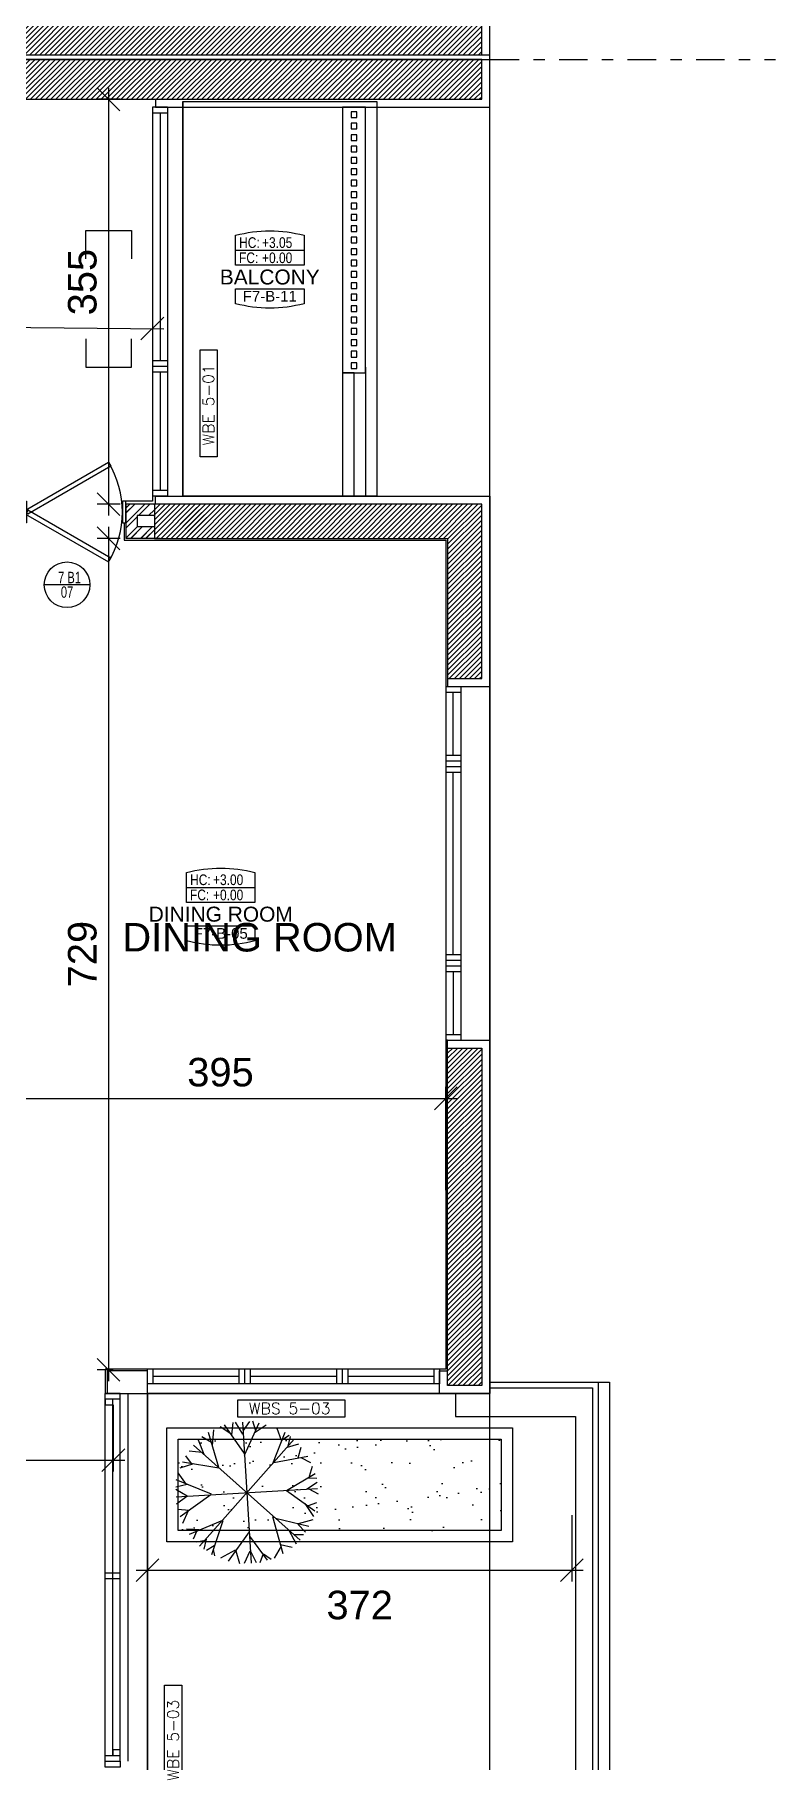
# Model space of a CAD drawing. Header units: metres. Extents: x 0 to 44.4, y -5.9 to 58.5.
# Drawn here: x 37.92 to 44.41, y 7.57 to 22.72 of the extents above; entities that cross this region are included whole.
import ezdxf
from ezdxf.enums import TextEntityAlignment as Align

# ---------------------------------------------------------------- set-up
doc = ezdxf.new("R2010")
doc.units = ezdxf.units.M
doc.header["$MEASUREMENT"] = 0
doc.header["$PDMODE"] = 3
doc.header["$PDSIZE"] = 0.3
doc.linetypes.add('AXIS_50$0$DASHDOT2', pattern=[0.5, 0.25, -0.125, 0, -0.125])
doc.linetypes.add('S-7TH$0$HIDDEN2', pattern=[0.1875, 0.125, -0.0625])
doc.layers.get('0').update_dxf_attribs({"linetype": 'CONTINUOUS'})
doc.layers.get('DEFPOINTS').update_dxf_attribs({"linetype": 'CONTINUOUS'})
for name, color, linetype in [('A-ALU', 9, 'CONTINUOUS'), ('A-ANNO-DR-TAG', 7, 'CONTINUOUS'), ('A-ANNO-IDTAG', 7, 'CONTINUOUS'), ('A-AREAS', 6, 'CONTINUOUS'), ('A-BALUST', 1, 'CONTINUOUS'), ('A-claustra', 9, 'CONTINUOUS'), ('a-dim', 3, 'CONTINUOUS'), ('A-DOORS', 1, 'CONTINUOUS'), ('A-HATCH-CONC', 8, 'CONTINUOUS'), ('A-HATCH-WALL', 8, 'CONTINUOUS'), ('a-kitchen', 61, 'CONTINUOUS'), ('A-N-WINDOW', 3, 'CONTINUOUS'), ('A-NOMENCLATURE', 3, 'CONTINUOUS'), ('A-PLASTER', 8, 'CONTINUOUS'), ('A-PORTE', 1, 'CONTINUOUS'), ('A-PROJECTION', 8, 'CONTINUOUS'), ('A-REVETEMENT', 1, 'CONTINUOUS'), ('A-TREES', 63, 'CONTINUOUS'), ('A-WALL', 4, 'CONTINUOUS'), ('AXIS_50$0$A-AXIS-50', 10, 'AXIS_50$0$DASHDOT2'), ('Parcelle$0$N-PLOT', 5, 'CONTINUOUS'), ('S-2ND-3RD-4-5-6TH$0$A-STR 2-3-4-5-6', 2, 'CONTINUOUS'), ('S-2ND-3RD-4-5-6TH$0$N-PLOT', 5, 'CONTINUOUS'), ('S-7TH$0$a-joint', 15, 'S-7TH$0$HIDDEN2'), ('S-7TH$0$A-STR 7-8TH', 2, 'CONTINUOUS'), ('S-7TH$0$N-PLOT', 5, 'CONTINUOUS')]:
    doc.layers.add(name, color=color, linetype=linetype)
doc.styles.add('A100-STEXT', font='ARIAL.TTF', dxfattribs={"height": 0.25})
doc.styles.add('ATTR', font='romans.shx', dxfattribs={"width": 0.8, "height": 0.7})
doc.styles.add('BLOCK', font='ARIAL.TTF', dxfattribs={"width": 0.8, "height": 0.25})
doc.styles.add('ROMANS', font='romans')
doc.dimstyles.new('A100-DIM', dxfattribs={"dimtxt": 0.25, "dimasz": 0.2, "dimexe": 0.1, "dimexo": 0.3, "dimgap": 0.1, "dimtad": 1, "dimlfac": 100, "dimrnd": 0.5, "dimdsep": 46, "dimtxsty": 'A100-STEXT', "dimblk1": 'OBLIQUE', "dimblk2": 'OBLIQUE', "dimsah": 1, "dimcen": -0.05, "dimdle": 0.1, "dimclrd": 15, "dimclre": 15, "dimclrt": 256, "dimadec": 0, "dimazin": 0, "dimtfac": 0.28, "dimtix": 1, "dimtmove": 2, "dimatfit": 3, "dimldrblk": 'OBLIQUE', "dimfxl": 0, "dimtolj": 1, "dimarcsym": 0})
doc.dimstyles.new('dim-law', dxfattribs={"dimtxt": 0.25, "dimasz": 0.2, "dimexe": 0.1, "dimexo": 0.3, "dimgap": 0.1, "dimtad": 1, "dimlfac": 100, "dimdsep": 46, "dimtxsty": 'A100-STEXT', "dimblk1": 'OBLIQUE', "dimblk2": 'OBLIQUE', "dimsah": 1, "dimcen": -0.05, "dimdle": 0.1, "dimclrd": 15, "dimclre": 15, "dimclrt": 256, "dimadec": 0, "dimazin": 0, "dimtfac": 0.28, "dimtix": 1, "dimtmove": 2, "dimatfit": 3, "dimldrblk": 'OBLIQUE', "dimfxl": 0, "dimtolj": 1, "dimarcsym": 0})

# ---------------------------------------------------------------- blocks, each defined once
blk = doc.blocks.new('IDTAG')
at = {"color": 7}
blk.add_line((-0.008, -0.0055), (0.008, -0.0055), dxfattribs=at)
for points in [[(-0.008, 0), (-0.008, 0.007, -0.128676), (0.008, 0.007), (0.008, 0)], [(0.008, -0.0055), (0.008, -0.009, -0.128676), (-0.008, -0.009), (-0.008, -0.0055)]]:
    blk.add_lwpolyline(points, format="xyb", dxfattribs=at)
blk.add_lwpolyline([(-0.008, 0.0035), (0.008, 0.0035), (0.008, 0), (-0.008, 0)], close=True, dxfattribs=at)
at = {"color": 7, "style": 'BLOCK', "width": 0.8}
for s, p in [('HC:', (-0.00716, 0.00404)), ('FC:', (-0.00719, 0.0005))]:
    blk.add_text(s, height=0.0025, dxfattribs=at).set_placement(p)
for p in [(-0.00181, 0.00405), (-0.00181, 0.00049)]:
    blk.add_attdef('+0.000', p, '', height=0.0025, dxfattribs=at)
at = {"color": 7, "style": 'BLOCK'}
for tag, height, p in [('NAME', 0.0035, (0, -0.00275)), ('ROOM', 0.0025, (0, -0.00725))]:
    blk.add_attdef(tag, text='', height=height, dxfattribs=at).set_placement(p, align=Align.MIDDLE)
blk = doc.blocks.new('DEC5')
for p, q in [((-12.648, 51.019), (-10.814, 59.013)), ((0.19, 50.549), (-6.046, 59.483)), ((0, -60), (0, 60)), ((0.19, 48.198), (6.058, 59.483)), ((11.927, 50.079), (10.093, 59.483)), ((-35.388, 35.502), (-37.589, 46.317)), ((-28.053, 42.085), (-36.122, 47.728)), ((-20.717, 21.395), (-31.354, 51.489)), ((-28.419, 42.555), (-25.852, 54.311)), ((-11.547, 49.608), (-21.817, 55.721)), ((-0.177, 31.27), (-16.682, 57.602)), ((0.19, 31.74), (16.328, 57.602)), ((10.46, 47.728), (21.096, 55.721)), ((23.297, 23.276), (30.266, 51.96)), ((28.065, 43.025), (26.598, 53.37)), ((28.065, 41.615), (36.501, 47.728)), ((34.667, 35.032), (37.969, 46.317)), ((-43.091, 26.097), (-49.326, 34.091)), ((-35.755, 35.502), (-46.392, 37.853)), ((42, 42), (-42, -42)), ((-42, 42), (42, -42)), ((22.197, 22.336), (50.806, 31.27)), ((37.235, 36.912), (46.405, 37.853)), ((43.837, 28.919), (48.239, 35.972)), ((-50.06, 9.17), (-56.662, 17.634)), ((-44.191, 26.568), (-55.195, 23.276)), ((-21.451, 21.395), (-52.26, 28.449)), ((42.737, 28.449), (53.374, 25.627)), ((52.273, 7.289), (57.408, 16.693)), ((-51.894, 10.11), (-59.229, 7.759)), ((-52.994, -0.705), (-59.229, 3.997)), ((-30.987, -0.235), (-58.496, 12.931)), ((32.833, -0.235), (59.242, 9.64)), ((52.273, -0.235), (59.609, 3.997)), ((53.374, 7.289), (59.609, 5.408)), ((-60, 0), (60, 0)), ((-51.894, -0.235), (-59.596, -4.467)), ((-30.987, -0.705), (-58.862, -12.461)), ((-51.527, -9.169), (-58.862, -6.818)), ((-54.461, -10.58), (-57.762, -14.812)), ((33.934, -0.235), (57.041, -18.103)), ((50.439, -12.931), (58.875, -8.699)), ((51.173, -0.235), (59.609, -5.407)), ((52.273, -14.341), (54.474, -23.276)), ((-42.724, -24.686), (-55.928, -19.984)), ((-23.284, -23.276), (-53.361, -26.567)), ((-42.724, -25.627), (-48.593, -35.031)), ((-25.852, -26.097), (-30.987, -50.548)), ((23.664, -23.746), (50.072, -32.21)), ((23.664, -23.746), (26.598, -52.899)), ((45.304, -30.329), (53.374, -26.567)), ((-35.021, -34.561), (-46.025, -37.852)), ((-35.021, -35.501), (-38.689, -44.906)), ((-0.544, -29.388), (-18.149, -56.661)), ((-0.177, -32.21), (13.394, -57.601)), ((25.498, -42.555), (22.197, -55.25)), ((35.401, -35.501), (45.671, -38.323)), ((36.868, -36.912), (39.069, -45.376)), ((43.104, -29.859), (48.239, -35.972)), ((-29.52, -44.435), (-36.855, -47.257)), ((-29.153, -44.435), (-28.419, -52.429)), ((-14.482, -51.489), (-25.852, -53.84)), ((-13.748, -50.078), (-8.98, -59.012)), ((-0.177, -47.257), (-4.578, -59.483)), ((0.19, -53.37), (5.325, -59.012)), ((8.626, -49.608), (7.892, -59.012)), ((9.359, -49.608), (19.996, -56.661)), ((26.231, -45.846), (32.833, -49.608))]:
    blk.add_line(p, q)
at = {"style": 'ATTR', "width": 0.8, "flags": 9}
blk.add_attdef('ESTCODE', (0, 0), '', height=0.7, dxfattribs=at)
blk = doc.blocks.new('_OBLIQUE')
at = {"color": 0, "linetype": 'ByBlock'}
blk.add_line((-0.5, -0.5), (0.5, 0.5), dxfattribs=at)
blk = doc.blocks.new('*D889')
at = {"layer": 'a-dim', "color": 15, "lineweight": -2}
for p, q in [((38.668, 22.15), (38.466, 22.15)), ((38.566, 22.25), (38.566, 18.5)), ((38.668, 18.6), (38.466, 18.6))]:
    blk.add_line(p, q, dxfattribs=at)
at = {"layer": 'DEFPOINTS', "color": 0}
for p in [(38.968, 22.15), (38.566, 18.6), (38.968, 18.6)]:
    blk.add_point(p, dxfattribs=at)
at = {"layer": 'a-dim', "color": 15, "lineweight": -2, "xscale": 0.2, "yscale": 0.2, "zscale": 0.2}
for p, rotation in [((38.566, 22.15), 90), ((38.566, 18.6), 270)]:
    blk.add_blockref('_OBLIQUE', p, dxfattribs=dict(at, rotation=rotation))
at = {"layer": 'a-dim', "insert": (38.338, 20.547), "char_height": 0.25, "attachment_point": 5, "rotation": 90, "style": 'A100-STEXT'}
blk.add_mtext('\\A1;355', dxfattribs=at)
blk = doc.blocks.new('*D890')
at = {"layer": 'a-dim', "color": 15, "lineweight": -2}
for p, q in [((38.566, 18.4), (38.566, 10.908)), ((38.668, 18.3), (38.466, 18.3)), ((38.608, 11.008), (38.466, 11.008))]:
    blk.add_line(p, q, dxfattribs=at)
at = {"layer": 'DEFPOINTS', "color": 0}
for p in [(38.968, 18.3), (38.566, 11.008), (38.908, 11.008)]:
    blk.add_point(p, dxfattribs=at)
at = {"layer": 'a-dim', "color": 15, "lineweight": -2, "xscale": 0.2, "yscale": 0.2, "zscale": 0.2}
for p, rotation in [((38.566, 18.3), 90), ((38.566, 11.008), 270)]:
    blk.add_blockref('_OBLIQUE', p, dxfattribs=dict(at, rotation=rotation))
at = {"layer": 'a-dim', "insert": (38.338, 14.654), "char_height": 0.25, "attachment_point": 5, "rotation": 90, "style": 'A100-STEXT'}
blk.add_mtext('\\A1;729', dxfattribs=at)
blk = doc.blocks.new('*D892')
at = {"layer": 'a-dim', "color": 15, "lineweight": -2}
for p, q in [((38.908, 10.5), (38.908, 9.151)), ((42.628, 9.735), (42.628, 9.151)), ((38.808, 9.251), (42.728, 9.251))]:
    blk.add_line(p, q, dxfattribs=at)
at = {"layer": 'DEFPOINTS', "color": 0}
for p in [(38.908, 10.8), (42.628, 10.035), (42.628, 9.251)]:
    blk.add_point(p, dxfattribs=at)
at = {"layer": 'a-dim', "color": 15, "lineweight": -2, "xscale": 0.2, "yscale": 0.2, "zscale": 0.2, "rotation": 180}
blk.add_blockref('_OBLIQUE', (38.908, 9.251), dxfattribs=at)
at = {"layer": 'a-dim', "color": 15, "lineweight": -2, "xscale": 0.2, "yscale": 0.2, "zscale": 0.2}
blk.add_blockref('_OBLIQUE', (42.628, 9.251), dxfattribs=at)
at = {"layer": 'a-dim', "insert": (40.768, 8.944), "char_height": 0.25, "attachment_point": 5, "style": 'A100-STEXT'}
blk.add_mtext('\\A1;372', dxfattribs=at)
blk = doc.blocks.new('P90E19H')
at = {"layer": 'A-PORTE'}
for p, q in [((0, 0), (-0.19, 0)), ((-0.19, 0), (-0.19, -0.03)), ((0, -0.03), (0, 0)), ((-0.19, -0.03), (0, -0.03)), ((-0.19, -0.9), (-0.19, -0.87)), ((-0.19, -0.87), (0, -0.87)), ((0, -0.9), (-0.19, -0.9)), ((0, -0.87), (0, -0.9)), ((0, -0.87), (0, -0.9))]:
    blk.add_line(p, q, dxfattribs=at)
for points in [[(-0.112, -0.88), (-0.532, -0.153), (-0.498, -0.133), (-0.078, -0.86)], [(-0.078, -0.88), (0.342, -0.153), (0.308, -0.133), (-0.112, -0.86)]]:
    blk.add_lwpolyline(points, close=True, dxfattribs=at)
blk.add_arc((-0.095, -0.87), 0.84, 58.6357, 121.3643, dxfattribs=at)
blk = doc.blocks.new('*D917')
at = {"layer": 'a-dim', "color": 15, "lineweight": -2}
for p, q in [((27.768, 12.1), (27.768, 10.116)), ((38.608, 10.7), (38.608, 10.116)), ((27.668, 10.216), (38.708, 10.216))]:
    blk.add_line(p, q, dxfattribs=at)
at = {"layer": 'DEFPOINTS', "color": 0}
for p in [(27.768, 12.4), (38.608, 11), (38.608, 10.216)]:
    blk.add_point(p, dxfattribs=at)
at = {"layer": 'a-dim', "color": 15, "lineweight": -2, "xscale": 0.2, "yscale": 0.2, "zscale": 0.2, "rotation": 180}
blk.add_blockref('_OBLIQUE', (27.768, 10.216), dxfattribs=at)
at = {"layer": 'a-dim', "color": 15, "lineweight": -2, "xscale": 0.2, "yscale": 0.2, "zscale": 0.2}
blk.add_blockref('_OBLIQUE', (38.608, 10.216), dxfattribs=at)
at = {"layer": 'a-dim', "insert": (33.188, 10.443), "char_height": 0.25, "attachment_point": 5, "style": 'A100-STEXT'}
blk.add_mtext('\\A1;1084', dxfattribs=at)
blk = doc.blocks.new('NWINDOW')
at = {"layer": 'A-N-WINDOW'}
blk.add_lwpolyline([(0, 0), (0, 0.15), (0.939, 0.15), (0.939, 0)], close=True, dxfattribs=at)
at = {"layer": 'A-N-WINDOW', "style": 'ROMANS'}
blk.add_attdef('WBSN1-01', text='', height=0.1, dxfattribs=at).set_placement((0.455, 0.026), align=Align.CENTER)
blk = doc.blocks.new('DRTAG')
blk.add_line((0.004, 0), (-0.004, 0))
blk.add_circle((0, 0), 0.004)
at = {"color": 7, "style": 'BLOCK', "width": 0.7}
blk.add_attdef('D', text='', height=0.002, dxfattribs=at).set_placement((-0.00001, 0.00127), align=Align.MIDDLE_RIGHT)
blk.add_attdef('TP', text='', height=0.002, dxfattribs=at).set_placement((-0.00004, 0.00127), align=Align.MIDDLE_LEFT)
blk.add_attdef('D-NO', text='', height=0.002, dxfattribs=at).set_placement((0, -0.00127), align=Align.MIDDLE)
blk = doc.blocks.new('A$C21287FDA')
at = {"layer": 'A-ALU'}
for p, q in [((38.953, 22.08), (38.953, 18.67)), ((38.953, 22.08), (38.953, 18.67)), ((39.083, 22.08), (38.953, 22.08)), ((39.083, 22.03), (38.953, 22.03)), ((39.018, 22.03), (39.018, 19.857)), ((39.083, 22.08), (39.083, 18.67)), ((39.083, 22.08), (39.083, 18.67)), ((39.083, 19.857), (38.953, 19.857)), ((39.083, 19.807), (38.953, 19.807)), ((39.083, 19.757), (38.953, 19.757)), ((39.018, 19.757), (39.018, 18.72)), ((39.083, 18.72), (38.953, 18.72)), ((39.083, 18.67), (38.953, 18.67)), ((41.523, 17), (41.523, 13.9)), ((41.523, 17), (41.653, 17)), ((41.653, 17), (41.653, 13.9)), ((41.523, 16.95), (41.653, 16.95)), ((41.588, 16.4), (41.588, 16.95)), ((41.523, 16.4), (41.653, 16.4)), ((41.523, 16.35), (41.653, 16.35)), ((41.523, 16.3), (41.653, 16.3)), ((41.523, 16.25), (41.653, 16.25)), ((41.588, 14.65), (41.588, 16.25)), ((41.523, 14.65), (41.653, 14.65)), ((41.523, 14.6), (41.653, 14.6)), ((41.523, 14.55), (41.653, 14.55)), ((41.523, 14.5), (41.653, 14.5)), ((41.588, 14.5), (41.588, 13.95)), ((41.523, 13.95), (41.653, 13.95)), ((41.523, 13.9), (41.653, 13.9)), ((41.468, 11.015), (38.908, 11.015)), ((38.908, 10.885), (38.908, 11.015)), ((38.958, 10.885), (38.958, 11.015)), ((39.712, 10.95), (38.958, 10.95)), ((39.712, 10.885), (39.712, 11.015)), ((39.762, 10.885), (39.762, 11.015)), ((39.812, 10.885), (39.812, 11.015)), ((40.565, 10.95), (39.812, 10.95)), ((40.565, 11.015), (40.565, 10.885)), ((40.615, 11.015), (40.615, 10.885)), ((40.665, 11.015), (40.665, 10.885)), ((41.418, 10.95), (40.665, 10.95)), ((41.418, 11.015), (41.418, 10.885)), ((41.468, 11.015), (41.468, 10.885)), ((38.538, 7.575), (38.538, 10.8)), ((38.668, 10.8), (38.538, 10.8)), ((38.668, 7.575), (38.668, 10.8)), ((41.468, 10.885), (38.908, 10.885)), ((38.668, 10.75), (38.538, 10.75)), ((38.603, 7.625), (38.603, 10.75)), ((38.668, 9.225), (38.538, 9.225)), ((38.668, 9.175), (38.538, 9.175)), ((38.538, 7.625), (38.668, 7.625))]:
    blk.add_line(p, q, dxfattribs=at)
for points in [[(38.603, 10.75), (38.538, 10.75), (38.538, 10.7), (38.603, 10.7)], [(38.538, 7.575), (38.668, 7.575), (38.668, 7.525), (38.538, 7.525)], [(38.668, 7.675), (38.603, 7.675), (38.603, 7.625), (38.668, 7.625)]]:
    blk.add_lwpolyline(points, close=True, dxfattribs=at)
blk = doc.blocks.new('*D950')
at = {"layer": 'a-dim', "color": 15, "lineweight": -2}
for p, q in [((37.573, 12.585), (37.573, 13.489)), ((41.523, 12.585), (41.523, 13.489)), ((37.473, 13.389), (41.623, 13.389))]:
    blk.add_line(p, q, dxfattribs=at)
at = {"layer": 'DEFPOINTS', "color": 0}
for p in [(41.523, 13.389), (37.573, 12.285), (41.523, 12.285)]:
    blk.add_point(p, dxfattribs=at)
at = {"layer": 'a-dim', "color": 15, "lineweight": -2, "xscale": 0.2, "yscale": 0.2, "zscale": 0.2, "rotation": 180}
blk.add_blockref('_OBLIQUE', (37.573, 13.389), dxfattribs=at)
at = {"layer": 'a-dim', "color": 15, "lineweight": -2, "xscale": 0.2, "yscale": 0.2, "zscale": 0.2}
blk.add_blockref('_OBLIQUE', (41.523, 13.389), dxfattribs=at)
at = {"layer": 'a-dim', "insert": (39.548, 13.617), "char_height": 0.25, "attachment_point": 5, "style": 'A100-STEXT'}
blk.add_mtext('\\A1;395', dxfattribs=at)
blk = doc.blocks.new('*D951')
at = {"layer": 'a-dim', "color": 15, "lineweight": -2}
for p, q in [((33.866, 20.183), (39.051, 20.138)), ((33.966, 20.118), (33.966, 20.082)), ((38.951, 20.075), (38.951, 20.039))]:
    blk.add_line(p, q, dxfattribs=at)
at = {"layer": 'DEFPOINTS', "color": 0}
for p in [(33.968, 20.417), (38.953, 20.375), (38.951, 20.139)]:
    blk.add_point(p, dxfattribs=at)
at = {"layer": 'a-dim', "color": 15, "lineweight": -2, "xscale": 0.2, "yscale": 0.2, "zscale": 0.2}
for p, rotation in [((33.966, 20.182), 179.5115322715664), ((38.951, 20.139), 359.5115322715665)]:
    blk.add_blockref('_OBLIQUE', p, dxfattribs=dict(at, rotation=rotation))
at = {"layer": 'a-dim', "insert": (36.461, 20.388), "char_height": 0.25, "attachment_point": 5, "rotation": 359.5115, "style": 'A100-STEXT'}
blk.add_mtext('\\A1;498.52', dxfattribs=at)

msp = doc.modelspace()

# ---------------------------------------------------------------- hatches: boundary and pattern name
at = {"layer": 'A-HATCH-CONC', "ltscale": 4}
h = msp.add_hatch(dxfattribs=at)
h.set_pattern_fill('ANSI31', color=256, scale=0.25, style=0)
h.paths.add_polyline_path([(41.83837, 22.94), (26.70837, 22.94), (26.70837, 22.61), (28.46837, 22.61), (28.46837, 22.54), (35.41837, 22.54), (41.83837, 22.54)])
h = msp.add_hatch(dxfattribs=at)
h.set_pattern_fill('ANSI31', color=256, scale=0.25, style=0)
h.paths.add_polyline_path([(41.83837, 22.5), (40.70837, 22.5), (40.70837, 22.5), (38.96837, 22.5), (35.41837, 22.5), (35.41837, 22.5), (35.41837, 22.5), (28.46837, 22.5), (28.46837, 22.15), (41.83837, 22.15)])
at = {"layer": 'A-HATCH-CONC'}
h = msp.add_hatch(dxfattribs=at)
h.set_pattern_fill('ANSI31', color=256, scale=0.25, style=0)
h.paths.add_polyline_path([(41.83837, 22.5), (28.46837, 22.5), (28.46837, 22.15), (41.83837, 22.15)])
h = msp.add_hatch(dxfattribs=at)
h.set_pattern_fill('ANSI31', color=256, scale=0.25, style=0)
h.paths.add_polyline_path([(41.83837, 22.5), (28.46837, 22.5), (28.46837, 22.15), (41.83837, 22.15)])
at = {"layer": 'A-HATCH-CONC', "ltscale": 4}
h = msp.add_hatch(dxfattribs=at)
h.set_pattern_fill('ANSI31', color=256, scale=0.25, style=0)
h.paths.add_polyline_path([(39.31837, 18.6), (38.96837, 18.6), (38.96837, 18.3), (39.31837, 18.3)])
at = {"layer": 'A-HATCH-CONC'}
h = msp.add_hatch(dxfattribs=at)
h.set_pattern_fill('ANSI31', color=256, scale=0.25, style=0)
h.paths.add_polyline_path([(41.83837, 18.6), (38.96837, 18.6), (38.96837, 18.3), (41.53837, 18.3), (41.53837, 17.07), (41.83837, 17.07)])
h = msp.add_hatch(dxfattribs=at)
h.set_pattern_fill('ANSI31', color=256, scale=0.25, style=0)
h.paths.add_polyline_path([(41.83837, 18.6), (38.96837, 18.6), (38.96837, 18.3), (41.53837, 18.3), (41.53837, 17.07), (41.83837, 17.07)])
at = {"layer": 'A-HATCH-CONC', "ltscale": 4}
h = msp.add_hatch(dxfattribs=at)
h.set_pattern_fill('ANSI31', color=256, scale=0.25, style=0)
h.paths.add_polyline_path([(41.83837, 18.6), (39.31837, 18.6), (39.31837, 18.3), (41.53837, 18.3), (41.53837, 17.07), (41.83837, 17.07)])
h = msp.add_hatch(dxfattribs=at)
h.set_pattern_fill('ANSI31', color=256, scale=0.25, style=0)
h.paths.add_polyline_path([(41.83837, 13.83), (41.53837, 13.83), (41.53837, 10.87), (41.83837, 10.87)])
at = {"layer": 'A-HATCH-CONC'}
h = msp.add_hatch(dxfattribs=at)
h.set_pattern_fill('ANSI31', color=256, scale=0.25, style=0)
h.paths.add_polyline_path([(41.83837, 13.83), (41.53837, 13.83), (41.53837, 10.87), (41.83837, 10.87)])
h = msp.add_hatch(dxfattribs=at)
h.set_pattern_fill('ANSI31', color=256, scale=0.25, style=0)
h.paths.add_polyline_path([(41.83837, 13.83), (41.53837, 13.83), (41.53837, 10.87), (41.83837, 10.87)])
at = {"layer": 'A-HATCH-WALL'}
h = msp.add_hatch(dxfattribs=at)
h.set_pattern_fill('ANSI32', color=256, scale=0.25, style=0)
h.set_pattern_definition([(45, (-4e-09, 0.000785), (-0.06629126, 0.06629126), []), (45, (0.04419, 0.000785), (-0.06629126, 0.06629126), [])])
h.paths.add_polyline_path([(38.96837, 18.60078), (38.71837, 18.60078), (38.71837, 18.43578), (38.71837, 18.30078), (38.96837, 18.30078), (38.96837, 18.40078), (38.81837, 18.40078), (38.81837, 18.50078), (38.96837, 18.50078)])
h = msp.add_hatch(dxfattribs=at)
h.set_pattern_fill('ANSI32', color=256, scale=0.25, style=0)
h.paths.add_polyline_path([(38.96837, 18.6), (38.71837, 18.6), (38.71837, 18.435), (38.71837, 18.3), (38.96837, 18.3), (38.96837, 18.4), (38.81837, 18.4), (38.81837, 18.5), (38.96837, 18.5)])
at = {"layer": 'A-TREES'}
h = msp.add_hatch(dxfattribs=at)
h.set_pattern_fill('AR-SAND', color=256, scale=0.2, style=0)
h.set_pattern_definition([(37.5, (-338376.54673, -23743.47172), (-0.01259867162, 0.3853647538), [0, -0.304, 0, -0.34, 0, -0.325]), (7.5, (-338376.54673, -23743.4717), (0.35395534105, 0.56442921305), [0, -0.164, 0, -0.274, 0, -0.105]), (327.5, (-338376.79273, -23743.4717), (0.62282837235, 0.0011318107), [0, -0.1, 0, -0.36, 0, -0.47]), (317.5, (-338376.79273, -23743.4717), (0.6012253209, 0.175535113), [0, -0.05, 0, -0.236, 0, -0.27])])
h.paths.add_polyline_path([(39.17837, 10.4), (39.17837, 9.6), (42.00837, 9.6), (42.00837, 10.4)])

# ---------------------------------------------------------------- linework, layer by layer
msp.add_lwpolyline([(38.90837, 10.8), (38.90837, 10.8)])
msp.add_lwpolyline([(38.90837, 10.8), (38.90837, 10.8)])
at = {"layer": 'A-ALU', "ltscale": 4}
msp.add_line((39.21837, 22.08), (39.21837, 18.67), dxfattribs=at)
at = {"layer": 'A-ALU'}
for p, q in [((39.21837, 18.67), (39.21837, 22.08)), ((39.21837, 18.67), (39.21837, 22.08)), ((38.73837, 7.57499), (38.73837, 10.8)), ((41.46837, 10.8), (38.90837, 10.8)), ((41.46837, 10.8), (38.90837, 10.8)), ((38.90837, 7.57499), (38.90837, 10.8)), ((41.46837, 10.8), (38.90837, 10.8)), ((38.90837, 7.57499), (38.90837, 10.8))]:
    msp.add_line(p, q, dxfattribs=at)
at = {"layer": 'A-AREAS'}
for p, q in [((28.39837, 22.5), (41.90837, 22.5)), ((39.21837, 22.13), (39.21837, 18.67)), ((39.21837, 18.67), (41.90837, 18.67)), ((41.90837, 18.67), (41.90837, 10.8)), ((41.90837, 10.8), (38.90837, 10.8)), ((38.90837, 10.8), (38.90837, 3.79966))]:
    msp.add_line(p, q, dxfattribs=at)
for points in [[(39.21837, 22.13), (40.91837, 22.13), (40.91837, 18.67), (39.21837, 18.67)], [(38.90837, 10.8), (41.90837, 10.8), (41.90837, 10.9), (42.95837, 10.9), (42.95837, 3.5), (35.8618, 3.5), (38.90837, 3.79966)]]:
    msp.add_lwpolyline(points, close=True, dxfattribs=at)
at = {"layer": 'A-BALUST'}
for p, q in [((41.90837, 17.03), (41.90837, 17)), ((41.90837, 10.9), (42.85837, 10.9)), ((41.90837, 10.85), (42.80837, 10.85)), ((42.80837, 10.85), (42.80837, 3.65)), ((42.85837, 10.9), (42.85837, 3.6))]:
    msp.add_line(p, q, dxfattribs=at)
msp.add_lwpolyline([(40.61837, 18.67), (40.71837, 18.67), (40.71837, 19.75), (40.61837, 19.75)], close=True, dxfattribs=at)
at = {"layer": 'A-claustra'}
for points in [[(40.61837, 19.75), (40.81837, 19.75), (40.81837, 22.08), (40.61837, 22.08)], [(40.69337, 21.99), (40.74337, 21.99), (40.74337, 22.04), (40.69337, 22.04)], [(40.69337, 21.89), (40.74337, 21.89), (40.74337, 21.94), (40.69337, 21.94)], [(40.69337, 21.79), (40.74337, 21.79), (40.74337, 21.84), (40.69337, 21.84)], [(40.69337, 21.69), (40.74337, 21.69), (40.74337, 21.74), (40.69337, 21.74)], [(40.69337, 21.59), (40.74337, 21.59), (40.74337, 21.64), (40.69337, 21.64)], [(40.69337, 21.49), (40.74337, 21.49), (40.74337, 21.54), (40.69337, 21.54)], [(40.69337, 21.39), (40.74337, 21.39), (40.74337, 21.44), (40.69337, 21.44)], [(40.69337, 21.29), (40.74337, 21.29), (40.74337, 21.34), (40.69337, 21.34)], [(40.69337, 21.19), (40.74337, 21.19), (40.74337, 21.24), (40.69337, 21.24)], [(40.69337, 21.09), (40.74337, 21.09), (40.74337, 21.14), (40.69337, 21.14)], [(40.69337, 20.99), (40.74337, 20.99), (40.74337, 21.04), (40.69337, 21.04)], [(40.69337, 20.89), (40.74337, 20.89), (40.74337, 20.94), (40.69337, 20.94)], [(40.69337, 20.79), (40.74337, 20.79), (40.74337, 20.84), (40.69337, 20.84)], [(40.69337, 20.69), (40.74337, 20.69), (40.74337, 20.74), (40.69337, 20.74)], [(40.69337, 20.59), (40.74337, 20.59), (40.74337, 20.64), (40.69337, 20.64)], [(40.69337, 20.49), (40.74337, 20.49), (40.74337, 20.54), (40.69337, 20.54)], [(40.69337, 20.39), (40.74337, 20.39), (40.74337, 20.44), (40.69337, 20.44)], [(40.69337, 20.29), (40.74337, 20.29), (40.74337, 20.34), (40.69337, 20.34)], [(40.69337, 20.19), (40.74337, 20.19), (40.74337, 20.24), (40.69337, 20.24)], [(40.69337, 20.09), (40.74337, 20.09), (40.74337, 20.14), (40.69337, 20.14)], [(40.69337, 19.99), (40.74337, 19.99), (40.74337, 20.04), (40.69337, 20.04)], [(40.69337, 19.89), (40.74337, 19.89), (40.74337, 19.94), (40.69337, 19.94)], [(40.69337, 19.79), (40.74337, 19.79), (40.74337, 19.84), (40.69337, 19.84)]]:
    msp.add_lwpolyline(points, close=True, dxfattribs=at)
at = {"layer": 'a-kitchen'}
for points in [[(38.36799, 20.74975), (38.36789, 20.99975), (38.76789, 20.99992), (38.76799, 20.74992)], [(38.36799, 20.05025), (38.36789, 19.80025), (38.76789, 19.80008), (38.76799, 20.05008)]]:
    msp.add_lwpolyline(points, dxfattribs=at)
at = {"layer": 'A-PLASTER'}
for points in [[(38.95337, 18.67), (38.95337, 18.625), (38.71837, 18.625)], [(38.95337, 18.67), (38.95337, 18.625), (38.71837, 18.625)], [(38.70337, 18.435), (38.70337, 18.285), (41.52337, 18.285), (41.52337, 17), (41.53837, 17)], [(38.70337, 18.435), (38.70337, 18.285), (41.52337, 18.285), (41.52337, 17), (41.53837, 17)], [(41.53837, 13.9), (41.52337, 13.9), (41.52337, 11.015), (41.46837, 11.015), (41.46837, 11)], [(41.53837, 13.9), (41.52337, 13.9), (41.52337, 11.015), (41.46837, 11.015), (41.46837, 11)], [(38.90837, 11), (38.90837, 11.015), (38.53837, 11.015), (38.53837, 10.8), (38.55337, 10.8)], [(38.90837, 11), (38.90837, 11.015), (38.53837, 11.015), (38.53837, 10.8), (38.55337, 10.8)]]:
    msp.add_lwpolyline(points, dxfattribs=at)
at = {"layer": 'A-PROJECTION'}
for p, q in [((40.81837, 19.8), (40.81837, 18.67)), ((41.90837, 16.93), (41.90837, 13.9)), ((38.90837, 4.3), (38.90837, 10.8)), ((38.90837, 4.3), (38.90837, 10.8)), ((41.60837, 10.8), (41.60837, 10.6)), ((41.90837, 10.9), (42.95837, 10.9)), ((42.95837, 10.9), (42.95837, 3.5)), ((41.60837, 10.6), (42.65837, 10.6)), ((42.65837, 10.6), (42.65837, 3.8))]:
    msp.add_line(p, q, dxfattribs=at)
for points in [[(39.07837, 10.5), (42.10837, 10.5), (42.10837, 9.5), (39.07837, 9.5)], [(39.07837, 10.5), (42.10837, 10.5), (42.10837, 9.5), (39.07837, 9.5)], [(39.07837, 10.5), (42.10837, 10.5), (42.10837, 9.5), (39.07837, 9.5)], [(39.17837, 10.4), (42.00837, 10.4), (42.00837, 9.6), (39.17837, 9.6)], [(39.17837, 10.4), (42.00837, 10.4), (42.00837, 9.6), (39.17837, 9.6)], [(39.17837, 10.4), (42.00837, 10.4), (42.00837, 9.6), (39.17837, 9.6)]]:
    msp.add_lwpolyline(points, close=True, dxfattribs=at)
at = {"layer": 'A-REVETEMENT'}
for p, q in [((41.90837, 22.54), (41.90837, 24.34)), ((41.83837, 22.54), (41.90837, 22.54)), ((41.83837, 22.5), (41.90837, 22.5)), ((41.90837, 22.08), (41.90837, 22.5)), ((38.97837, 22.15), (38.97837, 22.08)), ((38.97837, 22.08), (41.90837, 22.08)), ((38.97837, 18.67), (41.90837, 18.67)), ((38.97837, 18.6), (38.97837, 18.67)), ((41.90837, 17), (41.90837, 18.67)), ((41.53837, 13.9), (41.90837, 13.9)), ((41.53837, 13.83), (41.53837, 13.9)), ((41.90837, 10.8), (41.90837, 13.9)), ((41.46837, 10.8), (41.46837, 11)), ((41.46837, 11), (41.53837, 11)), ((41.46837, 10.8), (41.90837, 10.8))]:
    msp.add_line(p, q, dxfattribs=at)
msp.add_lwpolyline([(41.53837, 17.07), (41.53837, 17), (41.90837, 17)], dxfattribs=at)
msp.add_lwpolyline([(38.90837, 11), (38.55337, 11), (38.55337, 10.8), (38.90837, 10.8)], close=True, dxfattribs=at)
at = {"layer": 'A-WALL'}
for p, q in [((38.96837, 18.6), (38.71837, 18.6)), ((38.71837, 18.6), (38.71837, 18.3)), ((38.96837, 18.6), (38.71837, 18.6)), ((38.71837, 18.6), (38.71837, 18.3)), ((38.96837, 18.6), (38.71837, 18.6)), ((38.71837, 18.6), (38.71837, 18.3)), ((38.81837, 18.5), (38.81837, 18.4)), ((38.96837, 18.5), (38.81837, 18.5)), ((38.96837, 18.5), (38.81837, 18.5)), ((38.81837, 18.5), (38.81837, 18.4)), ((38.96837, 18.5), (38.81837, 18.5)), ((38.81837, 18.5), (38.81837, 18.4)), ((38.96837, 18.4), (38.81837, 18.4)), ((38.96837, 18.4), (38.81837, 18.4)), ((38.96837, 18.4), (38.81837, 18.4)), ((38.96837, 18.3), (38.71837, 18.3)), ((39.01837, 18.3), (38.71837, 18.3)), ((39.01837, 18.3), (38.71837, 18.3))]:
    msp.add_line(p, q, dxfattribs=at)
at = {"layer": 'AXIS_50$0$A-AXIS-50'}
msp.add_line((26.31584, 22.5), (44.41184, 22.5), dxfattribs=at)
at = {"layer": 'Parcelle$0$N-PLOT'}
msp.add_lwpolyline([(0, 0), (38.90837, 0, 0.41421356), (41.90837, 3), (41.90837, 55.45463, 0.4229554), (38.81912, 58.4533), (0, 57.29794)], format="xyb", close=True, dxfattribs=at)
at = {"layer": 'S-2ND-3RD-4-5-6TH$0$A-STR 2-3-4-5-6'}
for points in [[(28.46837, 22.15), (41.83837, 22.15), (41.83837, 22.5), (28.46837, 22.5)], [(28.46837, 22.15), (41.83837, 22.15), (41.83837, 22.5), (28.46837, 22.5)], [(41.53837, 17.07), (41.83837, 17.07), (41.83837, 18.6), (38.96837, 18.6), (38.96837, 18.3), (41.53837, 18.3)], [(41.53837, 17.07), (41.83837, 17.07), (41.83837, 18.6), (38.96837, 18.6), (38.96837, 18.3), (41.53837, 18.3)], [(41.53837, 13.83), (41.83837, 13.83), (41.83837, 10.87), (41.53837, 10.87)], [(41.53837, 13.83), (41.83837, 13.83), (41.83837, 10.87), (41.53837, 10.87)]]:
    msp.add_lwpolyline(points, close=True, dxfattribs=at)
at = {"layer": 'S-2ND-3RD-4-5-6TH$0$N-PLOT'}
msp.add_lwpolyline([(0, 0), (38.90837, 0, 0.41421356), (41.90837, 3), (41.90837, 55.45463, 0.4229554), (38.81912, 58.4533), (0, 57.29794)], format="xyb", close=True, dxfattribs=at)
at = {"layer": 'S-7TH$0$a-joint'}
for p, q in [((38.96837, 22.54), (40.70837, 22.54)), ((40.70837, 22.5), (38.96837, 22.5))]:
    msp.add_line(p, q, dxfattribs=at)
at = {"layer": 'S-7TH$0$A-STR 7-8TH'}
for points in [[(41.83837, 22.94), (26.70837, 22.94), (26.70837, 22.61), (28.46837, 22.61), (28.46837, 22.54), (41.83837, 22.54)], [(28.46837, 22.15), (41.83837, 22.15), (41.83837, 22.5), (28.46837, 22.5)], [(41.53837, 17.07), (41.83837, 17.07), (41.83837, 18.6), (38.96837, 18.6), (38.96837, 18.3), (41.53837, 18.3)], [(41.53837, 13.83), (41.83837, 13.83), (41.83837, 10.87), (41.53837, 10.87)]]:
    msp.add_lwpolyline(points, close=True, dxfattribs=at)
at = {"layer": 'S-7TH$0$N-PLOT'}
msp.add_line((41.90837, 3), (41.90837, 55.45463), dxfattribs=at)

# ---------------------------------------------------------------- block references
at = {"layer": 'A-ALU'}
msp.add_blockref('A$C21287FDA', (0, 0), dxfattribs=at)
at = {"layer": 'A-ANNO-DR-TAG'}
ref = msp.add_blockref('DRTAG', (38.20307, 17.89276), dxfattribs=dict(at, xscale=50, yscale=50, zscale=50))
ref.add_attrib('D', '7 B1', dxfattribs={"layer": '0', "color": 7, "height": 0.1, "style": 'BLOCK', "width": 0.7}).set_placement((38.32516, 17.95646), align=Align.MIDDLE_RIGHT)
ref.add_attrib('D-NO', '07', dxfattribs={"layer": '0', "color": 7, "height": 0.1, "style": 'BLOCK', "width": 0.7}).set_placement((38.20307, 17.82907), align=Align.MIDDLE)
at = {"layer": 'A-ANNO-IDTAG'}
ref = msp.add_blockref('IDTAG', (39.97996, 20.69504), dxfattribs=dict(at, xscale=37.5, yscale=37.5, zscale=37.5))
ref.add_attrib('+0.000', '+3.05', (39.91218, 20.84674), dxfattribs={"layer": '0', "color": 7, "height": 0.09375, "style": 'BLOCK', "width": 0.8})
ref.add_attrib('+0.000', '+0.00', (39.91218, 20.71342), dxfattribs={"layer": '0', "color": 7, "height": 0.09375, "style": 'BLOCK', "width": 0.8})
ref.add_attrib('ROOM', 'F7-B-11', dxfattribs={"layer": '0', "color": 7, "height": 0.09375, "style": 'BLOCK'}).set_placement((39.97996, 20.42317), align=Align.MIDDLE)
ref.add_attrib('NAME', 'BALCONY', dxfattribs={"layer": '0', "color": 7, "height": 0.13125, "style": 'BLOCK'}).set_placement((39.97996, 20.59192), align=Align.MIDDLE)
ref = msp.add_blockref('IDTAG', (39.55021, 15.10741), dxfattribs=dict(at, xscale=37.5, yscale=37.5, zscale=37.5))
ref.add_attrib('+0.000', '+3.00', (39.48243, 15.25912), dxfattribs={"layer": '0', "color": 7, "height": 0.09375, "style": 'BLOCK', "width": 0.8})
ref.add_attrib('+0.000', '+0.00', (39.48243, 15.1258), dxfattribs={"layer": '0', "color": 7, "height": 0.09375, "style": 'BLOCK', "width": 0.8})
ref.add_attrib('ROOM', 'F7-B-05', dxfattribs={"layer": '0', "color": 7, "height": 0.09375, "style": 'BLOCK'}).set_placement((39.55021, 14.83554), align=Align.MIDDLE)
ref.add_attrib('NAME', 'DINING ROOM', dxfattribs={"layer": '0', "color": 7, "height": 0.13125, "style": 'BLOCK'}).set_placement((39.55021, 15.00429), align=Align.MIDDLE)
at = {"layer": 'A-DOORS', "rotation": 269.9999999977682}
msp.add_blockref('P90E19H', (38.71837, 18.435), dxfattribs=at)
at = {"layer": 'A-N-WINDOW', "rotation": 90}
for p, values in [((39.51837, 19.01486), {'WBSN1-01': 'WBE 5-01'}), ((39.20837, 7.30454), {'WBSN1-01': 'WBE 5-03'})]:
    msp.add_blockref('NWINDOW', p, dxfattribs=at).add_auto_attribs(values)
at = {"layer": 'A-N-WINDOW'}
msp.add_blockref('NWINDOW', (39.69968, 10.59391), dxfattribs=at).add_auto_attribs({'WBSN1-01': 'WBS 5-03'})
at = {"layer": 'A-TREES', "xscale": 0.0104326578840974, "yscale": 0.0104326441887679, "zscale": 0.010432654848, "rotation": 48.4192749865784}
msp.add_blockref('DEC5', (39.7785, 9.93122), dxfattribs=at)

# ---------------------------------------------------------------- texts
at = {"layer": 'A-NOMENCLATURE', "style": 'A100-STEXT'}
msp.add_text('DINING ROOM', height=0.25, dxfattribs=at).set_placement((38.68797, 14.67694))

# ---------------------------------------------------------------- dimensions: what is measured, and where the dimension line sits
at = {"layer": 'a-dim'}
dim = msp.add_linear_dim(base=(38.56562, 18.6), p1=(38.96837, 22.15), p2=(38.96837, 18.6), angle=90, dimstyle='A100-DIM', dxfattribs=at)
dim.commit()
dim.dimension.update_dxf_attribs({"geometry": '*D889', "text_midpoint": (38.33789, 20.54718), "dimtype": 160})
for p1, p2, distance, picture, middle in [((33.96837, 20.4175), (38.95337, 20.375), -0.23574, '*D951', (36.4608, 20.38815)), ((37.57337, 12.285), (41.52337, 12.285), 1.10423, '*D950', (39.54837, 13.61695))]:
    dim = msp.add_aligned_dim(p1=p1, p2=p2, distance=distance, dimstyle='dim-law', dxfattribs=at)
    dim.commit()
    dim.dimension.update_dxf_attribs({"geometry": picture, "text_midpoint": middle})
dim = msp.add_linear_dim(base=(38.56562, 11.0075), p1=(38.96837, 18.3), p2=(38.90837, 11.0075), angle=90, dimstyle='A100-DIM', dxfattribs=at)
dim.commit()
dim.dimension.update_dxf_attribs({"geometry": '*D890', "text_midpoint": (38.33798, 14.65375)})
dim = msp.add_linear_dim(base=(38.60837, 10.21566), p1=(27.76837, 12.4), p2=(38.60837, 11), dimstyle='A100-DIM', dxfattribs=at)
dim.commit()
dim.dimension.update_dxf_attribs({"geometry": '*D917', "text_midpoint": (33.18837, 10.4433)})
dim = msp.add_linear_dim(base=(42.6276181, 9.2508656), p1=(38.9083684, 10.8), p2=(42.6276181, 10.0352094), dimstyle='A100-DIM', dxfattribs=at)
dim.commit()
dim.dimension.update_dxf_attribs({"geometry": '*D892', "text_midpoint": (40.7679932, 8.9443429), "dimtype": 160})

doc.saveas('drawing.dxf')
